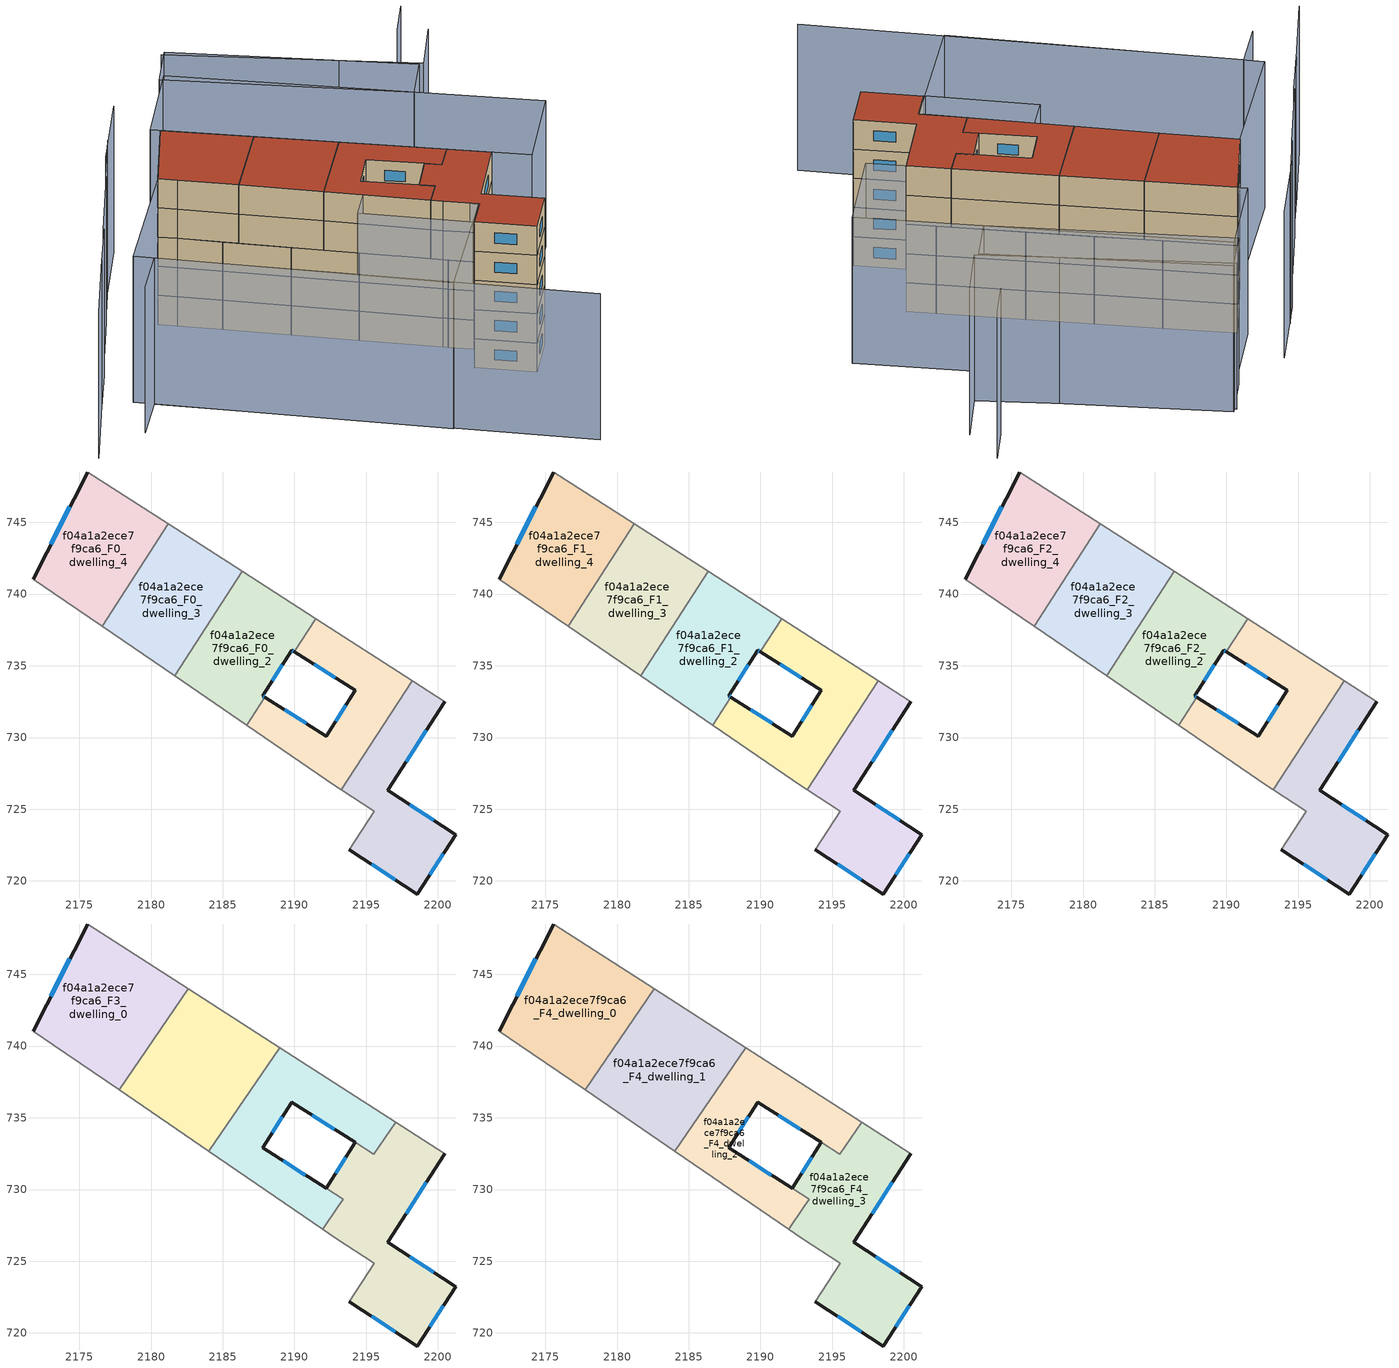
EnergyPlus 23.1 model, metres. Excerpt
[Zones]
f04a1a2ece7f9ca6_F0_dwelling_0
 floor ground (EU_floor_Construction): 2200.47,732.51 2196.49,726.31 2201.25,723.23 2198.56,719.09 2193.83,722.16 2195.57,724.87 2193.26,726.36 2198.2,733.97 z0
 wall outside (EU_wall_Construction): 2193.83,722.16 2198.56,719.09 2201.25,723.23 2196.49,726.31 2200.47,732.51 z0:3
 wall adiabatic (EU_wall_Construction): 2193.26,726.36 2195.57,724.87 2193.83,722.16 / 2200.47,732.51 2198.2,733.97 z0:3
 wall to f04a1a2ece7f9ca6_F0_dwelling_1 (EU_wall_Construction): 2198.2,733.97 2193.26,726.36 z0:3
 window (EU_Window_Construction): 2199.44,720.44 2200.38,721.89 / 2195.37,721.16 2197.02,720.09 / 2197.79,728.33 2199.18,730.5 / 2199.7,724.23 2198.04,725.31 z0.98:2.02
f04a1a2ece7f9ca6_F0_dwelling_1
 floor ground (EU_floor_Construction): 2198.2,733.97 2193.26,726.36 2192.88,726.6 2186.66,730.86 2187.93,732.82 2192.2,730.09 2194.23,733.28 2189.99,735.99 2191.48,738.29 z0
 wall outside (EU_wall_Construction): 2189.99,735.99 2194.23,733.28 2192.2,730.09 2187.93,732.82 z0:3
 wall adiabatic (EU_wall_Construction): 2186.66,730.86 2192.88,726.6 2193.26,726.36 / 2198.2,733.97 2191.48,738.29 z0:3
 wall to f04a1a2ece7f9ca6_F0_dwelling_2 (EU_wall_Construction): 2187.93,732.82 2186.66,730.86 / 2191.48,738.29 2189.99,735.99 z0:3
 window (EU_Window_Construction): 2190.81,730.98 2189.32,731.93 / 2193.57,732.24 2192.86,731.13 / 2191.37,735.11 2192.85,734.16 z0.98:2.02
f04a1a2ece7f9ca6_F0_dwelling_2
 floor ground (EU_floor_Construction): 2191.48,738.29 2189.99,735.99 2189.8,736.1 2187.78,732.91 2187.93,732.82 2186.66,730.86 2181.64,734.3 2186.36,741.58 z0
 wall outside (EU_wall_Construction): 2187.93,732.82 2187.78,732.91 2189.8,736.1 2189.99,735.99 z0:3
 wall adiabatic (EU_wall_Construction): 2181.64,734.3 2186.66,730.86 / 2191.48,738.29 2186.36,741.58 z0:3
 wall to f04a1a2ece7f9ca6_F0_dwelling_3 (EU_wall_Construction): 2186.36,741.58 2181.64,734.3 z0:3
 window (EU_Window_Construction): 2188.44,733.95 2189.15,735.06 / 2187.88,732.85 2187.83,732.88 / 2189.86,736.06 2189.93,736.02 z0.98:2.02
f04a1a2ece7f9ca6_F0_dwelling_3
 floor ground (EU_floor_Construction): 2186.36,741.58 2181.64,734.3 2176.58,737.76 2181.21,744.89 z0
 wall to f04a1a2ece7f9ca6_F0_dwelling_4 (EU_wall_Construction): 2181.21,744.89 2176.58,737.76 z0:3
 wall adiabatic (EU_wall_Construction): 2186.36,741.58 2181.21,744.89 / 2176.58,737.76 2181.64,734.3 z0:3
f04a1a2ece7f9ca6_F0_dwelling_4
 floor ground (EU_floor_Construction): 2181.21,744.89 2176.58,737.76 2173.21,740.07 2171.78,741.02 2175.57,748.51 z0
 wall outside (EU_wall_Construction): 2175.57,748.51 2171.78,741.02 z0:3
 wall adiabatic (EU_wall_Construction): 2171.78,741.02 2173.21,740.07 2176.58,737.76 / 2181.21,744.89 2175.57,748.51 z0:3
 window (EU_Window_Construction): 2174.34,746.08 2173.02,743.46 z0.98:2.02
f04a1a2ece7f9ca6_F1_dwelling_0
 floor to f04a1a2ece7f9ca6_F0_dwelling_0 (EU_floor_Construction): 2200.47,732.51 2196.49,726.31 2201.25,723.23 2198.56,719.09 2193.83,722.16 2195.57,724.87 2193.26,726.36 2198.2,733.97 z3
 wall outside (EU_wall_Construction): 2193.83,722.16 2198.56,719.09 2201.25,723.23 2196.49,726.31 2200.47,732.51 z3:6
 wall adiabatic (EU_wall_Construction): 2193.26,726.36 2195.57,724.87 2193.83,722.16 / 2200.47,732.51 2198.2,733.97 z3:6
 wall to f04a1a2ece7f9ca6_F1_dwelling_1 (EU_wall_Construction): 2198.2,733.97 2193.26,726.36 z3:6
 window (EU_Window_Construction): 2199.44,720.44 2200.38,721.89 / 2195.37,721.16 2197.02,720.09 / 2197.79,728.33 2199.18,730.5 / 2199.7,724.23 2198.04,725.31 z3.98:5.02
f04a1a2ece7f9ca6_F1_dwelling_1
 floor to f04a1a2ece7f9ca6_F0_dwelling_1 (EU_floor_Construction): 2198.2,733.97 2193.26,726.36 2192.88,726.6 2186.66,730.86 2187.93,732.82 2192.2,730.09 2194.23,733.28 2189.99,735.99 2191.48,738.29 z3
 wall outside (EU_wall_Construction): 2189.99,735.99 2194.23,733.28 2192.2,730.09 2187.93,732.82 z3:6
 wall adiabatic (EU_wall_Construction): 2186.66,730.86 2192.88,726.6 2193.26,726.36 / 2198.2,733.97 2191.48,738.29 z3:6
 wall to f04a1a2ece7f9ca6_F1_dwelling_2 (EU_wall_Construction): 2187.93,732.82 2186.66,730.86 / 2191.48,738.29 2189.99,735.99 z3:6
 window (EU_Window_Construction): 2190.81,730.98 2189.32,731.93 / 2193.57,732.24 2192.86,731.13 / 2191.37,735.11 2192.85,734.16 z3.98:5.02
f04a1a2ece7f9ca6_F1_dwelling_2
 floor to f04a1a2ece7f9ca6_F0_dwelling_2 (EU_floor_Construction): 2191.48,738.29 2189.99,735.99 2189.8,736.1 2187.78,732.91 2187.93,732.82 2186.66,730.86 2181.64,734.3 2186.36,741.58 z3
 wall outside (EU_wall_Construction): 2187.93,732.82 2187.78,732.91 2189.8,736.1 2189.99,735.99 z3:6
 wall adiabatic (EU_wall_Construction): 2181.64,734.3 2186.66,730.86 / 2191.48,738.29 2186.36,741.58 z3:6
 wall to f04a1a2ece7f9ca6_F1_dwelling_3 (EU_wall_Construction): 2186.36,741.58 2181.64,734.3 z3:6
 window (EU_Window_Construction): 2188.44,733.95 2189.15,735.06 / 2187.88,732.85 2187.83,732.88 / 2189.86,736.06 2189.93,736.02 z3.98:5.02
f04a1a2ece7f9ca6_F1_dwelling_3
 floor to f04a1a2ece7f9ca6_F0_dwelling_3 (EU_floor_Construction): 2186.36,741.58 2181.64,734.3 2176.58,737.76 2181.21,744.89 z3
 wall to f04a1a2ece7f9ca6_F1_dwelling_4 (EU_wall_Construction): 2181.21,744.89 2176.58,737.76 z3:6
 wall adiabatic (EU_wall_Construction): 2186.36,741.58 2181.21,744.89 / 2176.58,737.76 2181.64,734.3 z3:6
f04a1a2ece7f9ca6_F1_dwelling_4
 floor to f04a1a2ece7f9ca6_F0_dwelling_4 (EU_floor_Construction): 2181.21,744.89 2176.58,737.76 2173.21,740.07 2171.78,741.02 2175.57,748.51 z3
 wall outside (EU_wall_Construction): 2175.57,748.51 2171.78,741.02 z3:6
 wall adiabatic (EU_wall_Construction): 2171.78,741.02 2173.21,740.07 2176.58,737.76 / 2181.21,744.89 2175.57,748.51 z3:6
 window (EU_Window_Construction): 2174.34,746.08 2173.02,743.46 z3.98:5.02
f04a1a2ece7f9ca6_F2_dwelling_0
 floor to f04a1a2ece7f9ca6_F1_dwelling_0 (EU_floor_Construction): 2200.47,732.51 2196.49,726.31 2201.25,723.23 2198.56,719.09 2193.83,722.16 2195.57,724.87 2193.26,726.36 2198.2,733.97 z6
 wall outside (EU_wall_Construction): 2193.83,722.16 2198.56,719.09 2201.25,723.23 2196.49,726.31 2200.47,732.51 z6:9
 wall adiabatic (EU_wall_Construction): 2193.26,726.36 2195.57,724.87 2193.83,722.16 / 2200.47,732.51 2198.2,733.97 z6:9
 wall to f04a1a2ece7f9ca6_F2_dwelling_1 (EU_wall_Construction): 2198.2,733.97 2193.26,726.36 z6:9
 window (EU_Window_Construction): 2199.44,720.44 2200.38,721.89 / 2195.37,721.16 2197.02,720.09 / 2197.79,728.33 2199.18,730.5 / 2199.7,724.23 2198.04,725.31 z6.98:8.02
f04a1a2ece7f9ca6_F2_dwelling_1
 floor to f04a1a2ece7f9ca6_F1_dwelling_1 (EU_floor_Construction): 2198.2,733.97 2193.26,726.36 2192.88,726.6 2186.66,730.86 2187.93,732.82 2192.2,730.09 2194.23,733.28 2189.99,735.99 2191.48,738.29 z6
 wall outside (EU_wall_Construction): 2189.99,735.99 2194.23,733.28 2192.2,730.09 2187.93,732.82 z6:9
 wall adiabatic (EU_wall_Construction): 2186.66,730.86 2192.88,726.6 2193.26,726.36 / 2198.2,733.97 2191.48,738.29 z6:9
 wall to f04a1a2ece7f9ca6_F2_dwelling_2 (EU_wall_Construction): 2187.93,732.82 2186.66,730.86 / 2191.48,738.29 2189.99,735.99 z6:9
 window (EU_Window_Construction): 2190.81,730.98 2189.32,731.93 / 2193.57,732.24 2192.86,731.13 / 2191.37,735.11 2192.85,734.16 z6.98:8.02
f04a1a2ece7f9ca6_F2_dwelling_2
 floor to f04a1a2ece7f9ca6_F1_dwelling_2 (EU_floor_Construction): 2191.48,738.29 2189.99,735.99 2189.8,736.1 2187.78,732.91 2187.93,732.82 2186.66,730.86 2181.64,734.3 2186.36,741.58 z6
 wall outside (EU_wall_Construction): 2187.93,732.82 2187.78,732.91 2189.8,736.1 2189.99,735.99 z6:9
 wall adiabatic (EU_wall_Construction): 2181.64,734.3 2186.66,730.86 / 2191.48,738.29 2186.36,741.58 z6:9
 wall to f04a1a2ece7f9ca6_F2_dwelling_3 (EU_wall_Construction): 2186.36,741.58 2181.64,734.3 z6:9
 window (EU_Window_Construction): 2188.44,733.95 2189.15,735.06 / 2187.88,732.85 2187.83,732.88 / 2189.86,736.06 2189.93,736.02 z6.98:8.02
f04a1a2ece7f9ca6_F2_dwelling_3
 floor to f04a1a2ece7f9ca6_F1_dwelling_3 (EU_floor_Construction): 2186.36,741.58 2181.64,734.3 2176.58,737.76 2181.21,744.89 z6
 wall to f04a1a2ece7f9ca6_F2_dwelling_4 (EU_wall_Construction): 2181.21,744.89 2176.58,737.76 z6:9
 wall adiabatic (EU_wall_Construction): 2186.36,741.58 2181.21,744.89 / 2176.58,737.76 2181.64,734.3 z6:9
f04a1a2ece7f9ca6_F2_dwelling_4
 floor to f04a1a2ece7f9ca6_F1_dwelling_4 (EU_floor_Construction): 2181.21,744.89 2176.58,737.76 2173.21,740.07 2171.78,741.02 2175.57,748.51 z6
 wall outside (EU_wall_Construction): 2175.57,748.51 2171.78,741.02 z6:9
 wall adiabatic (EU_wall_Construction): 2171.78,741.02 2173.21,740.07 2176.58,737.76 / 2181.21,744.89 2175.57,748.51 z6:9
 window (EU_Window_Construction): 2174.34,746.08 2173.02,743.46 z6.98:8.02
f04a1a2ece7f9ca6_F3_dwelling_0
 floor to f04a1a2ece7f9ca6_F2_dwelling_4 (EU_floor_Construction): 2181.21,744.89 2176.59,737.76 2173.21,740.07 2171.78,741.02 2175.57,748.51 z9
 floor to f04a1a2ece7f9ca6_F2_dwelling_3 (EU_floor_Construction): 2182.6,744 2177.77,736.95 2176.59,737.76 2181.21,744.89 z9
 wall outside (EU_wall_Construction): 2175.57,748.51 2171.78,741.02 z9:12
 wall adiabatic (EU_wall_Construction): 2171.78,741.02 2173.21,740.07 2177.77,736.95 / 2182.6,744 2175.57,748.51 z9:12
 wall to f04a1a2ece7f9ca6_F3_dwelling_1 (EU_wall_Construction): 2177.77,736.95 2182.6,744 z9:12
 window (EU_Window_Construction): 2174.34,746.08 2173.02,743.46 z9.98:11.02
f04a1a2ece7f9ca6_F3_dwelling_1
 floor to f04a1a2ece7f9ca6_F2_dwelling_3 (EU_floor_Construction): 2186.36,741.58 2181.64,734.3 2177.77,736.95 2182.6,744 z9
 floor to f04a1a2ece7f9ca6_F2_dwelling_2 (EU_floor_Construction): 2188.99,739.89 2184.04,732.66 2181.64,734.3 2186.36,741.58 z9
 wall adiabatic (EU_wall_Construction): 2188.99,739.89 2182.6,744 / 2177.77,736.95 2184.04,732.66 z9:12
 wall to f04a1a2ece7f9ca6_F3_dwelling_2 (EU_wall_Construction): 2184.04,732.66 2188.99,739.89 z9:12
f04a1a2ece7f9ca6_F3_dwelling_2
 floor to f04a1a2ece7f9ca6_F2_dwelling_1 (EU_floor_Construction): 2193.4,729.33 2193.07,728.83 2191.97,727.23 2186.66,730.86 2187.93,732.82 z9; 2197.08,734.69 2195.54,732.45 2189.99,735.99 2191.48,738.29 z9
 floor to f04a1a2ece7f9ca6_F2_dwelling_2 (EU_floor_Construction): 2191.48,738.29 2189.99,735.99 2189.8,736.1 2187.78,732.91 2187.93,732.82 2186.66,730.86 2184.04,732.66 2188.99,739.89 z9
 wall outside (EU_wall_Construction): 2192.2,730.09 2187.78,732.91 2189.8,736.1 2194.23,733.29 z9:12
 wall to f04a1a2ece7f9ca6_F3_dwelling_3 (EU_wall_Construction): 2191.97,727.23 2193.07,728.83 2193.4,729.33 2192.2,730.09 / 2194.23,733.28 2195.54,732.45 2197.08,734.69 z9:12
 wall adiabatic (EU_wall_Construction): 2184.04,732.66 2191.97,727.23 / 2197.08,734.69 2188.99,739.89 z9:12
 window (EU_Window_Construction): 2191.24,735.19 2192.79,734.2 / 2188.44,733.95 2189.15,735.06 / 2190.77,731.01 2189.22,732 z9.98:11.02
f04a1a2ece7f9ca6_F3_dwelling_3
 floor to f04a1a2ece7f9ca6_F2_dwelling_0 (EU_floor_Construction): 2200.47,732.51 2196.49,726.31 2201.25,723.23 2198.56,719.09 2193.83,722.16 2195.57,724.87 2193.26,726.36 2198.2,733.97 z9
 floor to f04a1a2ece7f9ca6_F2_dwelling_1 (EU_floor_Construction): 2198.2,733.97 2193.26,726.36 2192.88,726.6 2191.97,727.23 2193.07,728.83 2193.4,729.33 2192.2,730.09 2194.23,733.28 2195.54,732.45 2197.08,734.69 z9
 wall outside (EU_wall_Construction): 2194.23,733.28 2192.2,730.09 / 2193.83,722.16 2198.56,719.09 2201.25,723.23 2196.49,726.31 2200.47,732.51 z9:12
 wall adiabatic (EU_wall_Construction): 2191.97,727.23 2192.88,726.6 2195.57,724.87 2193.83,722.16 / 2200.47,732.51 2197.08,734.69 z9:12
 window (EU_Window_Construction): 2193.57,732.24 2192.86,731.13 / 2197.79,728.33 2199.18,730.5 / 2199.7,724.23 2198.04,725.31 / 2199.44,720.44 2200.38,721.89 / 2195.37,721.16 2197.02,720.09 z9.98:11.02
f04a1a2ece7f9ca6_F4_dwelling_0
 floor to f04a1a2ece7f9ca6_F3_dwelling_0 (EU_floor_Construction): 2182.6,744 2177.77,736.95 2173.21,740.07 2171.78,741.02 2175.57,748.51 z12
 wall outside (EU_wall_Construction): 2175.57,748.51 2171.78,741.02 z12:15
 wall adiabatic (EU_wall_Construction): 2171.78,741.02 2173.21,740.07 2177.77,736.95 / 2182.6,744 2175.57,748.51 z12:15
 wall to f04a1a2ece7f9ca6_F4_dwelling_1 (EU_wall_Construction): 2177.77,736.95 2182.6,744 z12:15
 window (EU_Window_Construction): 2174.34,746.08 2173.02,743.46 z12.98:14.02
 roof outside (EU_roof_Construction): 2177.77,736.95 2182.6,744 2175.57,748.51 2171.78,741.02 2173.21,740.07 z15
f04a1a2ece7f9ca6_F4_dwelling_1
 floor to f04a1a2ece7f9ca6_F3_dwelling_1 (EU_floor_Construction): 2188.99,739.89 2184.04,732.66 2177.77,736.95 2182.6,744 z12
 wall adiabatic (EU_wall_Construction): 2188.99,739.89 2182.6,744 / 2177.77,736.95 2184.04,732.66 z12:15
 wall to f04a1a2ece7f9ca6_F4_dwelling_2 (EU_wall_Construction): 2184.04,732.66 2188.99,739.89 z12:15
 roof outside (EU_roof_Construction): 2184.04,732.66 2188.99,739.89 2182.6,744 2177.77,736.95 z15
f04a1a2ece7f9ca6_F4_dwelling_2
 floor to f04a1a2ece7f9ca6_F3_dwelling_2 (EU_floor_Construction): 2197.08,734.69 2195.54,732.45 2189.8,736.1 2187.78,732.91 2193.4,729.33 2193.07,728.83 2191.97,727.23 2184.04,732.66 2188.99,739.89 z12
 wall outside (EU_wall_Construction): 2192.2,730.09 2187.78,732.91 2189.8,736.1 2194.23,733.29 z12:15
 wall to f04a1a2ece7f9ca6_F4_dwelling_3 (EU_wall_Construction): 2191.97,727.23 2193.07,728.83 2193.4,729.33 2192.2,730.09 / 2194.23,733.28 2195.54,732.45 2197.08,734.69 z12:15
 wall adiabatic (EU_wall_Construction): 2184.04,732.66 2191.97,727.23 / 2197.08,734.69 2188.99,739.89 z12:15
 window (EU_Window_Construction): 2191.24,735.19 2192.79,734.2 / 2188.44,733.95 2189.15,735.06 / 2190.77,731.01 2189.22,732 z12.98:14.02
 roof outside (EU_roof_Construction): 2193.4,729.33 2187.78,732.91 2189.8,736.1 2195.54,732.45 2197.08,734.69 2188.99,739.89 2184.04,732.66 2191.97,727.23 2193.07,728.83 z15
f04a1a2ece7f9ca6_F4_dwelling_3
 floor to f04a1a2ece7f9ca6_F3_dwelling_3 (EU_floor_Construction): 2200.47,732.51 2196.49,726.31 2201.25,723.23 2198.56,719.09 2193.83,722.16 2195.57,724.87 2192.88,726.6 2191.97,727.23 2193.07,728.83 2193.4,729.33 2192.2,730.09 2194.23,733.28 2195.54,732.45 2197.08,734.69 z12
 wall outside (EU_wall_Construction): 2194.23,733.28 2192.2,730.09 / 2193.83,722.16 2198.56,719.09 2201.25,723.23 2196.49,726.31 2200.47,732.51 z12:15
 wall adiabatic (EU_wall_Construction): 2191.97,727.23 2192.88,726.6 2195.57,724.87 2193.83,722.16 / 2200.47,732.51 2197.08,734.69 z12:15
 window (EU_Window_Construction): 2193.57,732.24 2192.86,731.13 / 2197.79,728.33 2199.18,730.5 / 2199.7,724.23 2198.04,725.31 / 2199.44,720.44 2200.38,721.89 / 2195.37,721.16 2197.02,720.09 z12.98:14.02
 roof outside (EU_roof_Construction): 2198.56,719.09 2201.25,723.23 2196.49,726.31 2200.47,732.51 2197.08,734.69 2195.54,732.45 2194.23,733.28 2192.2,730.09 2193.4,729.33 2193.07,728.83 2191.97,727.23 2192.88,726.6 2195.57,724.87 2193.83,722.16 z15
shading: 2162.65,724.45 2165.51,728.63 / 2165.51,728.63 2198.5,706.07 / 2161.23,730.38 2157.07,722.25 / 2163.73,735.11 2161.1,730.15 / 2167.77,743.25 2163.63,735.11 / 2170.64,748.98 2167.71,743.24 / 2204.57,754.26 2201.7,749.09 / 2201.7,749.09 2181.33,760.39 / 2173.68,754.1 2169.21,746.39 / 2204.14,758.98 2202.09,755.37 / 2186.96,730.66 2195.63,724.83 / 2195.63,724.83 2193.8,722.12 / 2193.8,722.12 2185.14,727.95 / 2185.14,727.95 2186.96,730.66 / 2187.63,713.38 2163.97,729.7 / 2163.97,729.7 2171.83,741.09 / 2171.83,741.09 2195.49,724.78 / 2195.49,724.78 2187.63,713.38 / 2203.49,730.57 2174.81,749.01 / 2174.81,749.01 2179.95,757.01 / 2179.95,757.01 2208.64,738.58 / 2208.64,738.58 2203.49,730.57 / 2198.76,744.91 2179.29,756.56 / 2179.29,756.56 2181.77,760.71 / 2181.77,760.71 2201.24,749.07 / 2201.24,749.07 2198.76,744.91 z0:15
[Building]
EU S2 Campaign: North Axis=0; Terrain=City; Solar Distribution=FullExterior
[Site:Location]
Bologna: Latitude=44.5; Longitude=11.25; Time Zone=1; Elevation=37
[SizingPeriod:WeatherFileDays]
AnnualSizingPeriod: Begin Month=1; Begin Day of Month=1; End Month=12; End Day of Month=31; Day of Week for Start Day=Monday; Use Weather File Daylight Saving Period=No; Use Weather File Rain and Snow Indicators=No
[MATERIAL]
EU_InternalMass_Material: Roughness=MediumRough; Thickness=0.1; Conductivity=1; Density=1800; Specific Heat=900; Thermal Absorptance=0.9; Solar Absorptance=0.7; Visible Absorptance=0.7
[MATERIAL:NOMASS] Roughness=MediumRough; Thermal Absorptance=0.9; Solar Absorptance=0.7; Visible Absorptance=0.7
Name | Thermal Resistance
EU_wall_NoMass | 0.905828
EU_roof_NoMass | 0.37593
EU_floor_NoMass | 0.67114
[WINDOWMATERIAL:SIMPLEGLAZINGSYSTEM]
EU_Window_SimpleGlazing: UFactor=4.52486; Solar Heat Gain Coefficient=0.85; Visible Transmittance=0.85
[CONSTRUCTION]
EU_wall_Construction: EU_wall_NoMass
EU_roof_Construction: EU_roof_NoMass
EU_floor_Construction: EU_floor_NoMass
EU_Window_Construction: EU_Window_SimpleGlazing
EU_InternalMass_Construction: EU_InternalMass_Material
[ZONE] Type=1; Multiplier=1; Ceiling Height=autocalculate; Floor Area=autocalculate; Part of Total Floor Area=Yes
Name | Volume
f04a1a2ece7f9ca6_F0_dwelling_0; f04a1a2ece7f9ca6_F1_dwelling_0; f04a1a2ece7f9ca6_F2_dwelling_0 | 157.764
f04a1a2ece7f9ca6_F3_dwelling_0; f04a1a2ece7f9ca6_F4_dwelling_0 | 197.183
f04a1a2ece7f9ca6_F0_dwelling_1; f04a1a2ece7f9ca6_F1_dwelling_1; f04a1a2ece7f9ca6_F2_dwelling_1 | 157.743
f04a1a2ece7f9ca6_F3_dwelling_1; f04a1a2ece7f9ca6_F4_dwelling_1 | 197.2
f04a1a2ece7f9ca6_F0_dwelling_2; f04a1a2ece7f9ca6_F1_dwelling_2; f04a1a2ece7f9ca6_F2_dwelling_2 | 157.753
f04a1a2ece7f9ca6_F3_dwelling_2; f04a1a2ece7f9ca6_F4_dwelling_2 | 180.324
f04a1a2ece7f9ca6_F0_dwelling_3; f04a1a2ece7f9ca6_F1_dwelling_3; f04a1a2ece7f9ca6_F2_dwelling_3 | 157.766
f04a1a2ece7f9ca6_F3_dwelling_3; f04a1a2ece7f9ca6_F4_dwelling_3 | 214.06
f04a1a2ece7f9ca6_F0_dwelling_4; f04a1a2ece7f9ca6_F1_dwelling_4; f04a1a2ece7f9ca6_F2_dwelling_4 | 157.747
[INTERNALMASS] Construction=EU_InternalMass_Construction
Name | Zone or ZoneList | Surface Area
f04a1a2ece7f9ca6_F0_dwelling_0_EU_InternalMass | f04a1a2ece7f9ca6_F0_dwelling_0 | 52.5874
f04a1a2ece7f9ca6_F0_dwelling_1_EU_InternalMass | f04a1a2ece7f9ca6_F0_dwelling_1 | 52.5811
f04a1a2ece7f9ca6_F0_dwelling_2_EU_InternalMass | f04a1a2ece7f9ca6_F0_dwelling_2 | 52.5847
f04a1a2ece7f9ca6_F0_dwelling_3_EU_InternalMass | f04a1a2ece7f9ca6_F0_dwelling_3 | 52.5886
f04a1a2ece7f9ca6_F0_dwelling_4_EU_InternalMass | f04a1a2ece7f9ca6_F0_dwelling_4 | 52.5823
f04a1a2ece7f9ca6_F1_dwelling_0_EU_InternalMass | f04a1a2ece7f9ca6_F1_dwelling_0 | 52.5874
f04a1a2ece7f9ca6_F1_dwelling_1_EU_InternalMass | f04a1a2ece7f9ca6_F1_dwelling_1 | 52.5811
f04a1a2ece7f9ca6_F1_dwelling_2_EU_InternalMass | f04a1a2ece7f9ca6_F1_dwelling_2 | 52.5847
f04a1a2ece7f9ca6_F1_dwelling_3_EU_InternalMass | f04a1a2ece7f9ca6_F1_dwelling_3 | 52.5886
f04a1a2ece7f9ca6_F1_dwelling_4_EU_InternalMass | f04a1a2ece7f9ca6_F1_dwelling_4 | 52.5823
f04a1a2ece7f9ca6_F2_dwelling_0_EU_InternalMass | f04a1a2ece7f9ca6_F2_dwelling_0 | 52.5874
f04a1a2ece7f9ca6_F2_dwelling_1_EU_InternalMass | f04a1a2ece7f9ca6_F2_dwelling_1 | 52.5811
f04a1a2ece7f9ca6_F2_dwelling_2_EU_InternalMass | f04a1a2ece7f9ca6_F2_dwelling_2 | 52.5847
f04a1a2ece7f9ca6_F2_dwelling_3_EU_InternalMass | f04a1a2ece7f9ca6_F2_dwelling_3 | 52.5886
f04a1a2ece7f9ca6_F2_dwelling_4_EU_InternalMass | f04a1a2ece7f9ca6_F2_dwelling_4 | 52.5823
f04a1a2ece7f9ca6_F3_dwelling_0_EU_InternalMass | f04a1a2ece7f9ca6_F3_dwelling_0 | 65.7278
f04a1a2ece7f9ca6_F3_dwelling_1_EU_InternalMass | f04a1a2ece7f9ca6_F3_dwelling_1 | 65.7336
f04a1a2ece7f9ca6_F3_dwelling_2_EU_InternalMass | f04a1a2ece7f9ca6_F3_dwelling_2 | 60.1067
f04a1a2ece7f9ca6_F3_dwelling_3_EU_InternalMass | f04a1a2ece7f9ca6_F3_dwelling_3 | 71.3529
f04a1a2ece7f9ca6_F4_dwelling_0_EU_InternalMass | f04a1a2ece7f9ca6_F4_dwelling_0 | 65.7278
f04a1a2ece7f9ca6_F4_dwelling_1_EU_InternalMass | f04a1a2ece7f9ca6_F4_dwelling_1 | 65.7336
f04a1a2ece7f9ca6_F4_dwelling_2_EU_InternalMass | f04a1a2ece7f9ca6_F4_dwelling_2 | 60.1067
f04a1a2ece7f9ca6_F4_dwelling_3_EU_InternalMass | f04a1a2ece7f9ca6_F4_dwelling_3 | 71.3529
[OTHEREQUIPMENT] Fuel Type=Electricity; Design Level Calculation Method=Watts/Area; Power per Zone Floor Area=1; Fraction Latent=0; Fraction Radiant=0; Fraction Lost=0; Carbon Dioxide Generation Rate=0; EndUse Subcategory=EU_Step8_InternalGains
Name | Zone or ZoneList or Space or SpaceList | Schedule
EU_Step8_InternalGain_f04a1a2ece7f9ca6_F0_dwelling_0_f000 | f04a1a2ece7f9ca6_F0_dwelling_0 | EU_Step8_GainSchedule_f04a1a2ece7f9ca6_F0_dwelling_0_f000
EU_Step8_InternalGain_f04a1a2ece7f9ca6_F0_dwelling_1_f000 | f04a1a2ece7f9ca6_F0_dwelling_1 | EU_Step8_GainSchedule_f04a1a2ece7f9ca6_F0_dwelling_1_f000
EU_Step8_InternalGain_f04a1a2ece7f9ca6_F0_dwelling_2_f000 | f04a1a2ece7f9ca6_F0_dwelling_2 | EU_Step8_GainSchedule_f04a1a2ece7f9ca6_F0_dwelling_2_f000
EU_Step8_InternalGain_f04a1a2ece7f9ca6_F0_dwelling_3_f000 | f04a1a2ece7f9ca6_F0_dwelling_3 | EU_Step8_GainSchedule_f04a1a2ece7f9ca6_F0_dwelling_3_f000
EU_Step8_InternalGain_f04a1a2ece7f9ca6_F0_dwelling_4_f000 | f04a1a2ece7f9ca6_F0_dwelling_4 | EU_Step8_GainSchedule_f04a1a2ece7f9ca6_F0_dwelling_4_f000
EU_Step8_InternalGain_f04a1a2ece7f9ca6_F1_dwelling_0_f000 | f04a1a2ece7f9ca6_F1_dwelling_0 | EU_Step8_GainSchedule_f04a1a2ece7f9ca6_F1_dwelling_0_f000
EU_Step8_InternalGain_f04a1a2ece7f9ca6_F1_dwelling_1_f000 | f04a1a2ece7f9ca6_F1_dwelling_1 | EU_Step8_GainSchedule_f04a1a2ece7f9ca6_F1_dwelling_1_f000
EU_Step8_InternalGain_f04a1a2ece7f9ca6_F1_dwelling_2_f000 | f04a1a2ece7f9ca6_F1_dwelling_2 | EU_Step8_GainSchedule_f04a1a2ece7f9ca6_F1_dwelling_2_f000
EU_Step8_InternalGain_f04a1a2ece7f9ca6_F1_dwelling_3_f000 | f04a1a2ece7f9ca6_F1_dwelling_3 | EU_Step8_GainSchedule_f04a1a2ece7f9ca6_F1_dwelling_3_f000
EU_Step8_InternalGain_f04a1a2ece7f9ca6_F1_dwelling_4_f000 | f04a1a2ece7f9ca6_F1_dwelling_4 | EU_Step8_GainSchedule_f04a1a2ece7f9ca6_F1_dwelling_4_f000
EU_Step8_InternalGain_f04a1a2ece7f9ca6_F2_dwelling_0_f000 | f04a1a2ece7f9ca6_F2_dwelling_0 | EU_Step8_GainSchedule_f04a1a2ece7f9ca6_F2_dwelling_0_f000
EU_Step8_InternalGain_f04a1a2ece7f9ca6_F2_dwelling_1_f000 | f04a1a2ece7f9ca6_F2_dwelling_1 | EU_Step8_GainSchedule_f04a1a2ece7f9ca6_F2_dwelling_1_f000
EU_Step8_InternalGain_f04a1a2ece7f9ca6_F2_dwelling_2_f000 | f04a1a2ece7f9ca6_F2_dwelling_2 | EU_Step8_GainSchedule_f04a1a2ece7f9ca6_F2_dwelling_2_f000
EU_Step8_InternalGain_f04a1a2ece7f9ca6_F2_dwelling_3_f000 | f04a1a2ece7f9ca6_F2_dwelling_3 | EU_Step8_GainSchedule_f04a1a2ece7f9ca6_F2_dwelling_3_f000
EU_Step8_InternalGain_f04a1a2ece7f9ca6_F2_dwelling_4_f000 | f04a1a2ece7f9ca6_F2_dwelling_4 | EU_Step8_GainSchedule_f04a1a2ece7f9ca6_F2_dwelling_4_f000
EU_Step8_InternalGain_f04a1a2ece7f9ca6_F3_dwelling_0_f000 | f04a1a2ece7f9ca6_F3_dwelling_0 | EU_Step8_GainSchedule_f04a1a2ece7f9ca6_F3_dwelling_0_f000
EU_Step8_InternalGain_f04a1a2ece7f9ca6_F3_dwelling_1_f000 | f04a1a2ece7f9ca6_F3_dwelling_1 | EU_Step8_GainSchedule_f04a1a2ece7f9ca6_F3_dwelling_1_f000
EU_Step8_InternalGain_f04a1a2ece7f9ca6_F3_dwelling_2_f000 | f04a1a2ece7f9ca6_F3_dwelling_2 | EU_Step8_GainSchedule_f04a1a2ece7f9ca6_F3_dwelling_2_f000
EU_Step8_InternalGain_f04a1a2ece7f9ca6_F3_dwelling_3_f000 | f04a1a2ece7f9ca6_F3_dwelling_3 | EU_Step8_GainSchedule_f04a1a2ece7f9ca6_F3_dwelling_3_f000
EU_Step8_InternalGain_f04a1a2ece7f9ca6_F4_dwelling_0_f000 | f04a1a2ece7f9ca6_F4_dwelling_0 | EU_Step8_GainSchedule_f04a1a2ece7f9ca6_F4_dwelling_0_f000
EU_Step8_InternalGain_f04a1a2ece7f9ca6_F4_dwelling_1_f000 | f04a1a2ece7f9ca6_F4_dwelling_1 | EU_Step8_GainSchedule_f04a1a2ece7f9ca6_F4_dwelling_1_f000
EU_Step8_InternalGain_f04a1a2ece7f9ca6_F4_dwelling_2_f000 | f04a1a2ece7f9ca6_F4_dwelling_2 | EU_Step8_GainSchedule_f04a1a2ece7f9ca6_F4_dwelling_2_f000
EU_Step8_InternalGain_f04a1a2ece7f9ca6_F4_dwelling_3_f000 | f04a1a2ece7f9ca6_F4_dwelling_3 | EU_Step8_GainSchedule_f04a1a2ece7f9ca6_F4_dwelling_3_f000
[ZONEVENTILATION:DESIGNFLOWRATE] Schedule=EU_AlwaysOn; Design Flow Rate Calculation Method=AirChanges/Hour; Air Changes per Hour=0.73129; Ventilation Type=Natural; Fan Pressure Rise=0; Fan Total Efficiency=1; Constant Term Coefficient=1; Temperature Term Coefficient=0; Velocity Term Coefficient=0; Velocity Squared Term Coefficient=0; Minimum Indoor Temperature=-100; Maximum Indoor Temperature=100; Delta Temperature=-100; Minimum Outdoor Temperature=-100; Maximum Outdoor Temperature=100; Maximum Wind Speed=40
Name | Zone or ZoneList or Space or SpaceList
EU_ConstantAir_f04a1a2ece7f9ca6_F0_dwelling_0 | f04a1a2ece7f9ca6_F0_dwelling_0
EU_ConstantAir_f04a1a2ece7f9ca6_F0_dwelling_1 | f04a1a2ece7f9ca6_F0_dwelling_1
EU_ConstantAir_f04a1a2ece7f9ca6_F0_dwelling_2 | f04a1a2ece7f9ca6_F0_dwelling_2
EU_ConstantAir_f04a1a2ece7f9ca6_F0_dwelling_3 | f04a1a2ece7f9ca6_F0_dwelling_3
EU_ConstantAir_f04a1a2ece7f9ca6_F0_dwelling_4 | f04a1a2ece7f9ca6_F0_dwelling_4
EU_ConstantAir_f04a1a2ece7f9ca6_F1_dwelling_0 | f04a1a2ece7f9ca6_F1_dwelling_0
EU_ConstantAir_f04a1a2ece7f9ca6_F1_dwelling_1 | f04a1a2ece7f9ca6_F1_dwelling_1
EU_ConstantAir_f04a1a2ece7f9ca6_F1_dwelling_2 | f04a1a2ece7f9ca6_F1_dwelling_2
EU_ConstantAir_f04a1a2ece7f9ca6_F1_dwelling_3 | f04a1a2ece7f9ca6_F1_dwelling_3
EU_ConstantAir_f04a1a2ece7f9ca6_F1_dwelling_4 | f04a1a2ece7f9ca6_F1_dwelling_4
EU_ConstantAir_f04a1a2ece7f9ca6_F2_dwelling_0 | f04a1a2ece7f9ca6_F2_dwelling_0
EU_ConstantAir_f04a1a2ece7f9ca6_F2_dwelling_1 | f04a1a2ece7f9ca6_F2_dwelling_1
EU_ConstantAir_f04a1a2ece7f9ca6_F2_dwelling_2 | f04a1a2ece7f9ca6_F2_dwelling_2
EU_ConstantAir_f04a1a2ece7f9ca6_F2_dwelling_3 | f04a1a2ece7f9ca6_F2_dwelling_3
EU_ConstantAir_f04a1a2ece7f9ca6_F2_dwelling_4 | f04a1a2ece7f9ca6_F2_dwelling_4
EU_ConstantAir_f04a1a2ece7f9ca6_F3_dwelling_0 | f04a1a2ece7f9ca6_F3_dwelling_0
EU_ConstantAir_f04a1a2ece7f9ca6_F3_dwelling_1 | f04a1a2ece7f9ca6_F3_dwelling_1
EU_ConstantAir_f04a1a2ece7f9ca6_F3_dwelling_2 | f04a1a2ece7f9ca6_F3_dwelling_2
EU_ConstantAir_f04a1a2ece7f9ca6_F3_dwelling_3 | f04a1a2ece7f9ca6_F3_dwelling_3
EU_ConstantAir_f04a1a2ece7f9ca6_F4_dwelling_0 | f04a1a2ece7f9ca6_F4_dwelling_0
EU_ConstantAir_f04a1a2ece7f9ca6_F4_dwelling_1 | f04a1a2ece7f9ca6_F4_dwelling_1
EU_ConstantAir_f04a1a2ece7f9ca6_F4_dwelling_2 | f04a1a2ece7f9ca6_F4_dwelling_2
EU_ConstantAir_f04a1a2ece7f9ca6_F4_dwelling_3 | f04a1a2ece7f9ca6_F4_dwelling_3
[HVACTEMPLATE:THERMOSTAT] Constant Heating Setpoint=20; Constant Cooling Setpoint=50
EU_HeatOnly_f04a1a2ece7f9ca6_F0_dwelling_0; EU_HeatOnly_f04a1a2ece7f9ca6_F0_dwelling_1; EU_HeatOnly_f04a1a2ece7f9ca6_F0_dwelling_2; EU_HeatOnly_f04a1a2ece7f9ca6_F0_dwelling_3; EU_HeatOnly_f04a1a2ece7f9ca6_F0_dwelling_4; EU_HeatOnly_f04a1a2ece7f9ca6_F1_dwelling_0; EU_HeatOnly_f04a1a2ece7f9ca6_F1_dwelling_1; EU_HeatOnly_f04a1a2ece7f9ca6_F1_dwelling_2; EU_HeatOnly_f04a1a2ece7f9ca6_F1_dwelling_3; EU_HeatOnly_f04a1a2ece7f9ca6_F1_dwelling_4; EU_HeatOnly_f04a1a2ece7f9ca6_F2_dwelling_0; EU_HeatOnly_f04a1a2ece7f9ca6_F2_dwelling_1; EU_HeatOnly_f04a1a2ece7f9ca6_F2_dwelling_2; EU_HeatOnly_f04a1a2ece7f9ca6_F2_dwelling_3; EU_HeatOnly_f04a1a2ece7f9ca6_F2_dwelling_4; EU_HeatOnly_f04a1a2ece7f9ca6_F3_dwelling_0; EU_HeatOnly_f04a1a2ece7f9ca6_F3_dwelling_1; EU_HeatOnly_f04a1a2ece7f9ca6_F3_dwelling_2; EU_HeatOnly_f04a1a2ece7f9ca6_F3_dwelling_3; EU_HeatOnly_f04a1a2ece7f9ca6_F4_dwelling_0; EU_HeatOnly_f04a1a2ece7f9ca6_F4_dwelling_1; EU_HeatOnly_f04a1a2ece7f9ca6_F4_dwelling_2; EU_HeatOnly_f04a1a2ece7f9ca6_F4_dwelling_3
[HVACTEMPLATE:ZONE:IDEALLOADSAIRSYSTEM] System Availability Schedule=EU_AlwaysOn; Maximum Heating Supply Air Temperature=50; Minimum Cooling Supply Air Temperature=13; Maximum Heating Supply Air Humidity Ratio=0.0156; Minimum Cooling Supply Air Humidity Ratio=0.0077; Heating Limit=NoLimit; Cooling Limit=NoLimit; Heating Availability Schedule=EU_AlwaysOn; Cooling Availability Schedule=EU_CoolingOff; Dehumidification Control Type=ConstantSensibleHeatRatio; Cooling Sensible Heat Ratio=0.7; Dehumidification Setpoint=60; Humidification Control Type=None; Humidification Setpoint=30; Outdoor Air Method=None; Outdoor Air Flow Rate per Person=0.00944; Outdoor Air Flow Rate per Zone Floor Area=0; Outdoor Air Flow Rate per Zone=0; Demand Controlled Ventilation Type=None; Outdoor Air Economizer Type=NoEconomizer; Heat Recovery Type=None; Sensible Heat Recovery Effectiveness=0.7; Latent Heat Recovery Effectiveness=0.65
Name | Template Thermostat
f04a1a2ece7f9ca6_F0_dwelling_0 | EU_HeatOnly_f04a1a2ece7f9ca6_F0_dwelling_0
f04a1a2ece7f9ca6_F0_dwelling_1 | EU_HeatOnly_f04a1a2ece7f9ca6_F0_dwelling_1
f04a1a2ece7f9ca6_F0_dwelling_2 | EU_HeatOnly_f04a1a2ece7f9ca6_F0_dwelling_2
f04a1a2ece7f9ca6_F0_dwelling_3 | EU_HeatOnly_f04a1a2ece7f9ca6_F0_dwelling_3
f04a1a2ece7f9ca6_F0_dwelling_4 | EU_HeatOnly_f04a1a2ece7f9ca6_F0_dwelling_4
f04a1a2ece7f9ca6_F1_dwelling_0 | EU_HeatOnly_f04a1a2ece7f9ca6_F1_dwelling_0
f04a1a2ece7f9ca6_F1_dwelling_1 | EU_HeatOnly_f04a1a2ece7f9ca6_F1_dwelling_1
f04a1a2ece7f9ca6_F1_dwelling_2 | EU_HeatOnly_f04a1a2ece7f9ca6_F1_dwelling_2
f04a1a2ece7f9ca6_F1_dwelling_3 | EU_HeatOnly_f04a1a2ece7f9ca6_F1_dwelling_3
f04a1a2ece7f9ca6_F1_dwelling_4 | EU_HeatOnly_f04a1a2ece7f9ca6_F1_dwelling_4
f04a1a2ece7f9ca6_F2_dwelling_0 | EU_HeatOnly_f04a1a2ece7f9ca6_F2_dwelling_0
f04a1a2ece7f9ca6_F2_dwelling_1 | EU_HeatOnly_f04a1a2ece7f9ca6_F2_dwelling_1
f04a1a2ece7f9ca6_F2_dwelling_2 | EU_HeatOnly_f04a1a2ece7f9ca6_F2_dwelling_2
f04a1a2ece7f9ca6_F2_dwelling_3 | EU_HeatOnly_f04a1a2ece7f9ca6_F2_dwelling_3
f04a1a2ece7f9ca6_F2_dwelling_4 | EU_HeatOnly_f04a1a2ece7f9ca6_F2_dwelling_4
f04a1a2ece7f9ca6_F3_dwelling_0 | EU_HeatOnly_f04a1a2ece7f9ca6_F3_dwelling_0
f04a1a2ece7f9ca6_F3_dwelling_1 | EU_HeatOnly_f04a1a2ece7f9ca6_F3_dwelling_1
f04a1a2ece7f9ca6_F3_dwelling_2 | EU_HeatOnly_f04a1a2ece7f9ca6_F3_dwelling_2
f04a1a2ece7f9ca6_F3_dwelling_3 | EU_HeatOnly_f04a1a2ece7f9ca6_F3_dwelling_3
f04a1a2ece7f9ca6_F4_dwelling_0 | EU_HeatOnly_f04a1a2ece7f9ca6_F4_dwelling_0
f04a1a2ece7f9ca6_F4_dwelling_1 | EU_HeatOnly_f04a1a2ece7f9ca6_F4_dwelling_1
f04a1a2ece7f9ca6_F4_dwelling_2 | EU_HeatOnly_f04a1a2ece7f9ca6_F4_dwelling_2
f04a1a2ece7f9ca6_F4_dwelling_3 | EU_HeatOnly_f04a1a2ece7f9ca6_F4_dwelling_3
[SIZING:ZONE] Zone Cooling Design Supply Air Temperature Input Method=SupplyAirTemperature; Zone Cooling Design Supply Air Temperature=13; Zone Heating Design Supply Air Temperature Input Method=SupplyAirTemperature; Zone Heating Design Supply Air Temperature=50; Zone Cooling Design Supply Air Humidity Ratio=0.008; Zone Heating Design Supply Air Humidity Ratio=0.008; Cooling Design Air Flow Method=DesignDay; Cooling Design Air Flow Rate=0; Cooling Minimum Air Flow per Zone Floor Area=0.000762; Cooling Minimum Air Flow=0; Cooling Minimum Air Flow Fraction=0.2; Heating Design Air Flow Method=DesignDay; Heating Design Air Flow Rate=0; Heating Maximum Air Flow per Zone Floor Area=0.002032; Heating Maximum Air Flow=0.141576; Heating Maximum Air Flow Fraction=0.3; Account for Dedicated Outdoor Air System=No; Dedicated Outdoor Air System Control Strategy=NeutralSupplyAir; Dedicated Outdoor Air Low Setpoint Temperature for Design=autosize; Dedicated Outdoor Air High Setpoint Temperature for Design=autosize; Zone Load Sizing Method=Sensible Load Only No Latent Load; Zone Latent Cooling Design Supply Air Humidity Ratio Input Method=HumidityRatioDifference; Zone Cooling Design Supply Air Humidity Ratio Difference=0.005; Zone Latent Heating Design Supply Air Humidity Ratio Input Method=HumidityRatioDifference; Zone Humidification Design Supply Air Humidity Ratio Difference=0.005
f04a1a2ece7f9ca6_F0_dwelling_0; f04a1a2ece7f9ca6_F0_dwelling_1; f04a1a2ece7f9ca6_F0_dwelling_2; f04a1a2ece7f9ca6_F0_dwelling_3; f04a1a2ece7f9ca6_F0_dwelling_4; f04a1a2ece7f9ca6_F1_dwelling_0; f04a1a2ece7f9ca6_F1_dwelling_1; f04a1a2ece7f9ca6_F1_dwelling_2; f04a1a2ece7f9ca6_F1_dwelling_3; f04a1a2ece7f9ca6_F1_dwelling_4; f04a1a2ece7f9ca6_F2_dwelling_0; f04a1a2ece7f9ca6_F2_dwelling_1; f04a1a2ece7f9ca6_F2_dwelling_2; f04a1a2ece7f9ca6_F2_dwelling_3; f04a1a2ece7f9ca6_F2_dwelling_4; f04a1a2ece7f9ca6_F3_dwelling_0; f04a1a2ece7f9ca6_F3_dwelling_1; f04a1a2ece7f9ca6_F3_dwelling_2; f04a1a2ece7f9ca6_F3_dwelling_3; f04a1a2ece7f9ca6_F4_dwelling_0; f04a1a2ece7f9ca6_F4_dwelling_1; f04a1a2ece7f9ca6_F4_dwelling_2; f04a1a2ece7f9ca6_F4_dwelling_3
[SCHEDULE:CONSTANT]
Name | Hourly Value
EU_AlwaysOn | 1
EU_CoolingOff | 0
[SCHEDULE:FILE] Column Number=1; Rows to Skip at Top=0; Number of Hours of Data=8760; Column Separator=Comma; Interpolate to Timestep=No; Minutes per Item=60; Adjust Schedule for Daylight Savings=Yes
Name | File
EU_Step8_GainSchedule_f04a1a2ece7f9ca6_F0_dwelling_0_f000 | ../../schedules/f04a1a2ece7f9ca6/f04a1a2ece7f9ca6_F0_dwelling_0_f000_gain.csv
EU_Step8_GainSchedule_f04a1a2ece7f9ca6_F0_dwelling_1_f000 | ../../schedules/f04a1a2ece7f9ca6/f04a1a2ece7f9ca6_F0_dwelling_1_f000_gain.csv
EU_Step8_GainSchedule_f04a1a2ece7f9ca6_F0_dwelling_2_f000 | ../../schedules/f04a1a2ece7f9ca6/f04a1a2ece7f9ca6_F0_dwelling_2_f000_gain.csv
EU_Step8_GainSchedule_f04a1a2ece7f9ca6_F0_dwelling_3_f000 | ../../schedules/f04a1a2ece7f9ca6/f04a1a2ece7f9ca6_F0_dwelling_3_f000_gain.csv
EU_Step8_GainSchedule_f04a1a2ece7f9ca6_F0_dwelling_4_f000 | ../../schedules/f04a1a2ece7f9ca6/f04a1a2ece7f9ca6_F0_dwelling_4_f000_gain.csv
EU_Step8_GainSchedule_f04a1a2ece7f9ca6_F1_dwelling_0_f000 | ../../schedules/f04a1a2ece7f9ca6/f04a1a2ece7f9ca6_F1_dwelling_0_f000_gain.csv
EU_Step8_GainSchedule_f04a1a2ece7f9ca6_F1_dwelling_1_f000 | ../../schedules/f04a1a2ece7f9ca6/f04a1a2ece7f9ca6_F1_dwelling_1_f000_gain.csv
EU_Step8_GainSchedule_f04a1a2ece7f9ca6_F1_dwelling_2_f000 | ../../schedules/f04a1a2ece7f9ca6/f04a1a2ece7f9ca6_F1_dwelling_2_f000_gain.csv
EU_Step8_GainSchedule_f04a1a2ece7f9ca6_F1_dwelling_3_f000 | ../../schedules/f04a1a2ece7f9ca6/f04a1a2ece7f9ca6_F1_dwelling_3_f000_gain.csv
EU_Step8_GainSchedule_f04a1a2ece7f9ca6_F1_dwelling_4_f000 | ../../schedules/f04a1a2ece7f9ca6/f04a1a2ece7f9ca6_F1_dwelling_4_f000_gain.csv
EU_Step8_GainSchedule_f04a1a2ece7f9ca6_F2_dwelling_0_f000 | ../../schedules/f04a1a2ece7f9ca6/f04a1a2ece7f9ca6_F2_dwelling_0_f000_gain.csv
EU_Step8_GainSchedule_f04a1a2ece7f9ca6_F2_dwelling_1_f000 | ../../schedules/f04a1a2ece7f9ca6/f04a1a2ece7f9ca6_F2_dwelling_1_f000_gain.csv
EU_Step8_GainSchedule_f04a1a2ece7f9ca6_F2_dwelling_2_f000 | ../../schedules/f04a1a2ece7f9ca6/f04a1a2ece7f9ca6_F2_dwelling_2_f000_gain.csv
EU_Step8_GainSchedule_f04a1a2ece7f9ca6_F2_dwelling_3_f000 | ../../schedules/f04a1a2ece7f9ca6/f04a1a2ece7f9ca6_F2_dwelling_3_f000_gain.csv
EU_Step8_GainSchedule_f04a1a2ece7f9ca6_F2_dwelling_4_f000 | ../../schedules/f04a1a2ece7f9ca6/f04a1a2ece7f9ca6_F2_dwelling_4_f000_gain.csv
EU_Step8_GainSchedule_f04a1a2ece7f9ca6_F3_dwelling_0_f000 | ../../schedules/f04a1a2ece7f9ca6/f04a1a2ece7f9ca6_F3_dwelling_0_f000_gain.csv
EU_Step8_GainSchedule_f04a1a2ece7f9ca6_F3_dwelling_1_f000 | ../../schedules/f04a1a2ece7f9ca6/f04a1a2ece7f9ca6_F3_dwelling_1_f000_gain.csv
EU_Step8_GainSchedule_f04a1a2ece7f9ca6_F3_dwelling_2_f000 | ../../schedules/f04a1a2ece7f9ca6/f04a1a2ece7f9ca6_F3_dwelling_2_f000_gain.csv
EU_Step8_GainSchedule_f04a1a2ece7f9ca6_F3_dwelling_3_f000 | ../../schedules/f04a1a2ece7f9ca6/f04a1a2ece7f9ca6_F3_dwelling_3_f000_gain.csv
EU_Step8_GainSchedule_f04a1a2ece7f9ca6_F4_dwelling_0_f000 | ../../schedules/f04a1a2ece7f9ca6/f04a1a2ece7f9ca6_F4_dwelling_0_f000_gain.csv
EU_Step8_GainSchedule_f04a1a2ece7f9ca6_F4_dwelling_1_f000 | ../../schedules/f04a1a2ece7f9ca6/f04a1a2ece7f9ca6_F4_dwelling_1_f000_gain.csv
EU_Step8_GainSchedule_f04a1a2ece7f9ca6_F4_dwelling_2_f000 | ../../schedules/f04a1a2ece7f9ca6/f04a1a2ece7f9ca6_F4_dwelling_2_f000_gain.csv
EU_Step8_GainSchedule_f04a1a2ece7f9ca6_F4_dwelling_3_f000 | ../../schedules/f04a1a2ece7f9ca6/f04a1a2ece7f9ca6_F4_dwelling_3_f000_gain.csv
